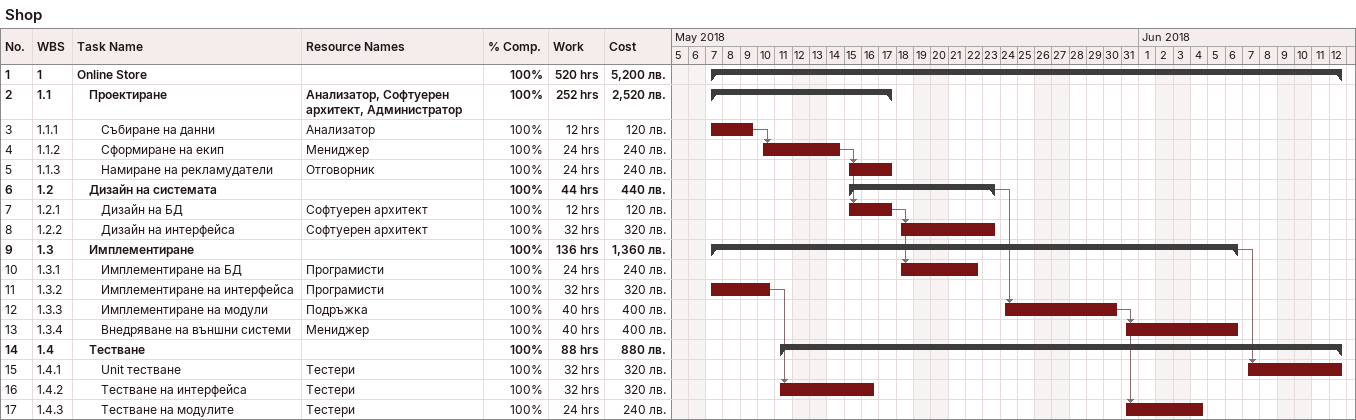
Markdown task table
Shop

| ID | WBS | Task | Start | Finish | Predecessors | Resources | % complete | Work (h) | Cost (лв.) |
|---|---|---|---|---|---|---|---|---|---|
| 1 | 1 | **Online Store** | 2018-05-07 | 2018-06-12 |  |  | 100 | 520 | 5200 |
| 2 | 1.1 | **Проектиране** | 2018-05-07 | 2018-05-17 |  | Анализатор, Софтуерен архитект, Администратор | 100 | 252 | 2520 |
| 3 | 1.1.1 | Събиране на данни | 2018-05-07 | 2018-05-09 |  | Анализатор | 100 | 12 | 120 |
| 4 | 1.1.2 | Сформиране на екип | 2018-05-10 | 2018-05-14 | 3 | Мениджер | 100 | 24 | 240 |
| 5 | 1.1.3 | Намиране на рекламудатели | 2018-05-15 | 2018-05-17 | 4 | Отговорник | 100 | 24 | 240 |
| 6 | 1.2 | **Дизайн на системата** | 2018-05-15 | 2018-05-23 |  |  | 100 | 44 | 440 |
| 7 | 1.2.1 | Дизайн на БД | 2018-05-15 | 2018-05-17 | 4 | Софтуерен архитект | 100 | 12 | 120 |
| 8 | 1.2.2 | Дизайн на интерфейса | 2018-05-18 | 2018-05-23 | 7 | Софтуерен архитект | 100 | 32 | 320 |
| 9 | 1.3 | **Имплементиране** | 2018-05-07 | 2018-06-06 |  |  | 100 | 136 | 1360 |
| 10 | 1.3.1 | Имплементиране на БД | 2018-05-18 | 2018-05-22 | 7 | Програмисти | 100 | 24 | 240 |
| 11 | 1.3.2 | Имплементиране на интерфейса | 2018-05-07 | 2018-05-10 |  | Програмисти | 100 | 32 | 320 |
| 12 | 1.3.3 | Имплементиране на модули | 2018-05-24 | 2018-05-30 | 6 | Подръжка | 100 | 40 | 400 |
| 13 | 1.3.4 | Внедряване на външни системи | 2018-05-31 | 2018-06-06 | 12 | Мениджер | 100 | 40 | 400 |
| 14 | 1.4 | **Тестване** | 2018-05-11 | 2018-06-12 |  |  | 100 | 88 | 880 |
| 15 | 1.4.1 | Unit тестване | 2018-06-07 | 2018-06-12 | 9 | Тестери | 100 | 32 | 320 |
| 16 | 1.4.2 | Тестване на интерфейса | 2018-05-11 | 2018-05-16 | 11 | Тестери | 100 | 32 | 320 |
| 17 | 1.4.3 | Тестване на модулите | 2018-05-31 | 2018-06-04 | 12 | Тестери | 100 | 24 | 240 |
